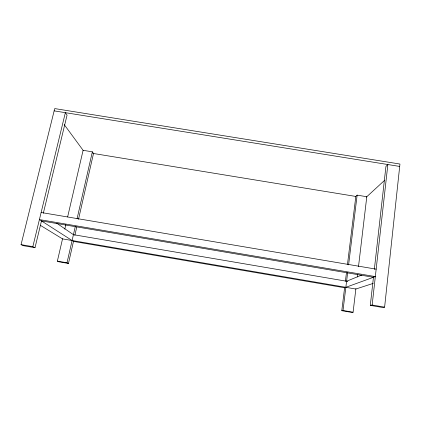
<?xml version="1.0" encoding="UTF-8"?>
<svg xmlns="http://www.w3.org/2000/svg" width="421" height="421" viewBox="0 0 421 421"><rect width="100%" height="100%" fill="white"/><g stroke="black" fill="none" stroke-linecap="round" stroke-linejoin="round"><path stroke-width="0.63" d="M373.522 276.676L370.296 305.367L382.6 307.483L384.61 307.162L399.95 164.037L54.709 108.581L21.05 244.643L23.355 245.69L35.006 247.695L41.479 220.925M374.332 269.503L385.925 166.469L387.867 164.537L372.153 305.02L370.296 305.367M344.673 287.19L341.789 310.693L351.772 312.419L353.093 312.208L355.882 288.722M357.271 276.976L357.582 274.366M358.513 266.535L366.791 196.728L357.129 195.144L355.824 196.444L347.483 264.341M345.394 281.317L346.441 272.829M341.789 310.693L343.015 310.466L347.635 272.676M348.593 264.856L357.129 195.144M73.554 241.086L68.455 263.462L67.007 262.778L75.312 226.435M77.059 218.783L92.352 151.828L83.095 150.313L67.634 216.92M74.864 235.328L76.754 227.019M78.501 219.346L93.504 153.502L92.352 151.828M68.455 263.462L58.908 261.809L57.372 261.115L62.576 238.696M64.808 229.092L65.85 224.609M43.326 213.279L67.06 115.133L65.36 112.67L32.838 246.669L35.006 247.695M366.359 197.123L384.715 180.225M346.588 281.239L361.639 275.087M373.222 283.38L355.845 289.027L62.534 238.891L40.437 225.377M54.141 110.865L399.692 166.437M92.773 153.381L355.656 196.418M41.132 212.489L376.163 269.151M41.479 220.914L373.453 277.281M347.835 281.449L73.428 234.676L56.682 223.172M21.05 244.643L32.838 246.669M372.153 305.02L384.61 307.162M57.372 261.115L67.007 262.778M343.015 310.466L353.093 312.208M64.208 124.579L83.174 150.418M375.332 276.597L344.604 287.769L73.475 241.412L39.411 219.588L375.332 276.597"/></g></svg>
